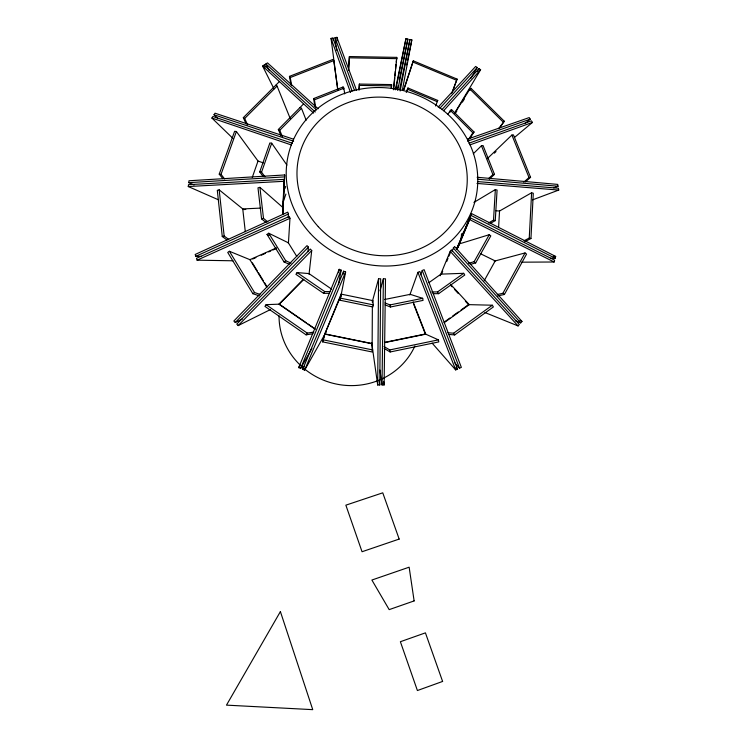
<?xml version="1.0" encoding="UTF-8"?>
<svg xmlns="http://www.w3.org/2000/svg" width="747" height="747" viewBox="0 0 747 747"><rect width="100%" height="100%" fill="white"/><g stroke="black" fill="none" stroke-linecap="round" stroke-linejoin="round"><path stroke-width="1.12" d="M372.37 306.149L372.146 343.769L324.786 334.105L340.688 296.232M377.693 384.985L378.561 278.79L380.681 278.79L379.784 384.976L377.693 384.985L371.651 342.471M382.025 384.957L383.388 278.79L385.499 278.808L384.117 384.957L382.025 384.957L379.924 370.026M282.721 209.113L284.233 179.364L188.515 184.658L188.272 186.545L218.049 199.626M282.758 213.334L284.682 174.957L188.982 180.765L188.758 182.641L194.071 184.967M282.842 213.81L284.682 174.957M524.207 240.665L529.249 238.06L531.612 192.754L533.293 193.268L530.949 238.536L524.88 241.664M288.23 217.48L288.435 214.025L287.763 212.139L195.182 254.466L195.807 256.324L201.587 256.417M490.209 223.456L495.261 220.626L497.082 190.083L495.345 189.57L473.906 202.418M498.604 227.125L499.556 211.018L531.612 192.754M488.473 222.961L493.515 220.122L495.345 189.57M288.407 243.457L289.967 218.311L289.304 216.425L196.489 258.313L197.115 260.171L232.943 260.796M463.149 235.352L463.373 231.962M461.226 238.284L461.534 233.755M348.522 69.294L349.4 56.548L396.778 57.379L393.65 89.603M348.625 70.479L349.4 56.548M358.924 89.799L359.372 84.066L391.577 84.579L391.465 88.211M359.111 90.014L359.372 84.066M391.223 88.006L391.577 84.579M307.969 251.692L308.446 247.126L307.008 245.632L233.848 321.023L235.258 322.508L242.56 318.876M393.37 89.715L394.593 78.164M394.836 75.858L395.322 71.236M395.565 68.929L396.05 64.307M396.293 62.001L396.778 57.379M309.034 274.336L311.732 250.525L310.294 249.031L236.771 324.095L238.172 325.589L270.554 309.51M338.587 272.683L339.194 269.312L341.146 270.143L338.466 284.691M402.362 90.247L411.83 39.871L409.916 39.47L399.608 89.537M343.022 274.541L343.657 271.189L345.609 272.02L340.613 297.661M400.159 90.975L409.916 39.47M397.693 90.471L407.871 39.049L405.966 38.648L395.312 89.827M395.938 88.912L405.966 38.648M322.648 341.883L324.842 333.918L372.127 343.573L372.239 351.996L322.648 341.883L324.842 333.918L341.127 294.122L372.781 300.611L373.351 304.897L372.93 306.97L339.717 300.173L341.127 294.122M406.657 64.896L407.124 62.617M407.601 60.348L411.83 39.871M372.781 300.611L372.389 302.722M371.717 345.525L372.127 343.573M397.665 87.95L398.142 85.681M399.328 79.994L407.871 39.049M339.717 300.173L340.725 296.101M372.258 301.825L378.561 278.79M521.49 262.178L554.125 262.001L554.619 260.18L470.311 217.816L456.968 249.302M550.492 258.257L555.152 258.238L555.656 256.426L471.562 213.595L456.361 249.545M379.952 290.854L383.388 278.79M457.93 247.546L470.311 217.816M456.734 249.171L471.562 213.595M403.427 90.471L413.306 60.834L457.08 79.098L452.691 91.087M403.95 89.556L413.306 60.834M406.275 92.469L407.974 87.997L437.733 100.434L435.594 105.981M406.9 91.274L407.974 87.997M283.328 201.606L285.905 194.071M284.915 188.58L285.653 186.423M264.961 176.778L261.562 172.174L271.693 143.2L269.863 142.976L259.732 171.931L263.14 176.525M252.281 177.394L258.023 161.035L236.388 131.509L234.614 131.295L219.226 174.144L222.867 178.673M224.632 178.916L221.019 174.378L236.388 131.509M409.814 294.99L417.928 272.338L419.814 271.525L457.528 369.093L455.679 369.914L432.13 343.134M451.767 93.216L457.08 79.098M420.645 274.821L422.232 270.489L424.128 269.686L461.357 367.384L459.508 368.196L454.886 362.939M311.919 348.401L300.639 368.439L298.697 367.617L339.194 269.312M300.639 368.439L341.146 270.143M440.123 275.783L450.189 251.309L451.515 249.834L519.342 324.459L518.063 325.925L484.906 312.517M441.384 274.382L442.71 271.18M446.669 261.581L447.995 258.378M448.872 256.24L450.198 253.037M451.888 251.169L454.55 246.491L521.976 321.434L520.696 322.891L515.355 320.724M326.131 332.079L304.636 370.138L302.712 369.307L343.657 271.189M304.636 370.138L345.609 272.02M437.733 100.434L437.144 101.62L407.358 89.164M497.259 294.533L502.88 293.3L525.038 252.944L526.551 254.111L504.412 294.467L497.698 295.924M484.159 280.807L495.205 260.918L480.685 253.812M468.49 263.28L474.112 261.73L489.257 234.698L490.807 235.893L475.671 262.925L470.227 264.41M298.697 367.617L299.836 365.619M456.762 248.807L459.592 243.811L489.257 234.698M302.712 369.307L304.412 366.31M477.193 71.665L478.976 68.659L480.601 69.732L454.876 112.741M470.647 78.51L477.24 67.529L475.634 66.455L438.181 107.138M447.92 114.319L450.357 110.397L451.571 109.632L474.065 132.023L469.667 138.709M449.759 112.554L451.571 109.632M454.596 113.451L469.882 89.089L471.049 88.351L504.281 121.229L499.724 127.914M455.651 112.881L456.884 110.92M462.43 102.087L464.279 99.146M469.816 90.322L471.049 88.351M217.368 118.017L214.015 114.777L215.024 113.199L293.543 139.194M232.868 138.326L211.905 118.054L212.932 116.476L292.338 143.293M306.167 322.685L279.322 304.16L266.091 304.664L264.952 306.41L306.111 334.861L312.956 333.713M331.556 289.089L308.95 273.579L297.082 272.58L295.933 274.345L323.563 293.328L329.287 293.338M468.444 139.549L472.87 132.817L474.065 132.023M323.563 293.328L324.73 291.573L330.025 291.619M306.111 334.861L307.26 333.115L313.861 332.06M498.613 128.633L504.281 121.229M443.615 110.752L480.601 69.732M441.944 109.641L478.976 68.659M439.852 108.259L477.24 67.529M235.258 322.508L308.446 247.126M238.172 325.589L311.732 250.525M281.012 135.851L278.323 129.483L303.562 103.936M282.45 136.72L279.761 130.323L301.499 108.287L300.061 107.475M303.385 279.359L278.902 304.178L315.383 329.362M279.322 304.16L303.768 279.387M246.127 123.871L243.307 117.652L279.359 81.619M247.565 124.824L244.699 118.465L277.072 86.082L275.671 85.298M473.346 153.714L481.46 145.74L483.066 145.562L494.495 174.368L489.416 179.103M487.184 158.766L511.891 135.048L513.441 134.88L530.566 177.338L525.449 181.876M494.383 153.154L496.036 151.557M488.641 178.533L492.889 174.574L494.495 174.368M523.778 182.184L529.007 177.543L530.566 177.338M514.58 137.383L532.452 122.424L531.388 120.846L468.892 143.237M524.87 123.638L530.239 119.165L529.175 117.587L467.529 139.147M449.087 334.46L454.671 334.936L493.384 306.942L492.329 305.215L468.509 304.627L461.076 309.977M447.92 332.742L453.597 333.209L492.329 305.215M444.334 322.004L449.918 317.998M452.701 315.99L458.284 311.975M444.129 322.723L469.275 304.645L450.516 284.271M431.831 291.918L437.546 291.918L463.691 273.309L464.755 275.055L438.629 293.674L433.092 293.655M250.6 259.947L229.385 251.272L227.732 252.449L252.878 293.702L259.284 295.849M428.862 282.693L440.945 274.13L463.691 273.309M289.173 264.214L284.075 261.982L267.034 234.418L268.724 233.223L288.314 242.775L296.792 256.445M284.075 261.982L285.774 260.796L291.022 263.112M252.878 293.702L254.559 292.535L259.993 294.374M273.99 88.856L262.599 66.063L267.51 62.897L318.11 108.791M195.807 256.324L288.435 214.025M197.115 260.171L289.967 218.311M276.502 247.864L249.928 259.667L266.866 287.324M252.729 259.004L255.913 257.584M261.217 255.231L265.465 253.345M268.649 251.926L270.769 250.983M272.898 250.04L276.082 248.63M314.907 106.476L313.619 98.585L343.06 86.988L343.9 88.193L344.675 93.898M313.619 98.585L314.44 99.799L343.9 88.193M290.882 84.336L289.453 76.371L332.919 59.452L333.741 60.61L337.915 90.21M289.453 76.371L290.238 77.548L333.741 60.61M532.564 199.869L558.728 190.074L558.401 188.225L477.828 181.605M553.686 187.87L558.046 186.246L557.72 184.406L477.128 177.272M469.984 144.881L532.452 122.424M467.51 141.174L530.239 119.165M494.215 261.189L525.038 252.944M245.791 209.449L243.531 209.552L219.179 189.85L217.302 190.326L222.27 236.528L226.967 239.964M283.561 214.249L282.73 207.367L259.9 187.348L257.986 187.833L261.571 218.862L266.007 222.494M261.571 218.862L263.504 218.385L267.893 221.999M222.27 236.528L224.165 236.061L228.703 239.395M384.518 342.397L425.323 333.993L438.414 339.866L438.778 341.911L390.139 351.977L384.173 348.457M384.873 342.593L425.743 334.18L413.091 301.835M383.995 346.561L389.757 349.923L438.414 339.866M385.041 302.965L390.027 304.925L422.681 298.324L423.045 300.397L390.41 306.998L385.088 304.869M384.621 299.491L410.234 294.337L422.681 298.324M336.664 50.301L335.001 37.686L336.906 37.35L356.524 90.266M337.625 88.874L331.052 38.377L332.957 38.05L352.098 91.069M188.758 182.641L284.486 176.89M188.272 186.545L284.028 181.297M260.89 208.086L242.747 208.927L245.305 231.719M553.331 256.436L555.656 256.426M359.475 85.391L391.708 85.905M349.493 57.827L396.909 58.658M496.073 210.775L499.556 211.018M476.988 183.426L558.728 190.074M477.436 179.187L558.046 186.246M259.732 171.931L261.562 172.174M219.226 174.144L221.019 174.378M340.137 298.09L373.351 304.897M323.068 339.82L372.669 349.941M529.249 238.06L530.949 238.536M493.515 220.122L495.261 220.626M214.015 114.777L293.627 141.202M211.905 118.054L291.311 144.937M258.023 161.035L263.43 162.93M519.837 320.575L521.976 321.434M412.708 61.964L456.52 80.237M267.034 234.418L269.041 235.38M469.77 219.665L554.125 262.001M471.012 215.435L555.152 258.238M278.323 129.483L279.761 130.323M243.307 117.652L244.699 118.465M297.082 272.58L324.73 291.573M308.081 324.011L314.795 328.643M266.091 304.664L307.26 333.115M502.88 293.3L504.412 294.467M474.112 261.73L475.671 262.925M316.476 109.874L265.913 63.934L269.023 70.134M315.271 112.022L264.205 65.036L265.241 67.109M262.599 66.063L313.619 113.096M469.882 89.089L503.133 121.994M450.357 110.397L472.87 132.817M450.553 285.13L452.122 286.829M454.456 289.369L458.359 293.608M465.39 301.237L468.509 304.627M450.189 251.309L518.063 325.925M453.214 247.957L520.696 322.891M456.006 367.365L457.528 369.093M271.693 143.2L286.932 165.078M453.597 333.209L454.671 334.936M268.724 233.223L285.774 260.796M437.546 291.918L438.629 293.674M252.421 262.907L257.248 270.797M258.462 272.767L263.289 280.657M264.503 282.627L266.912 286.568M229.385 251.272L254.559 292.535M277.072 86.082L290.331 118.801M511.891 135.048L529.007 177.543M481.46 145.74L492.889 174.574M413.53 303.842L425.323 333.993M301.499 108.287L306.149 120.211M417.928 272.338L455.679 369.914M422.232 270.489L459.508 368.196M335.001 37.686L354.554 90.62M331.052 38.377L350.511 92.507M389.757 349.923L390.139 351.977M390.027 304.925L390.41 306.998M290.238 77.548L291.647 85.457M314.44 99.799L315.729 107.745M383.622 381.512L384.117 384.957M379.121 380.382L379.784 384.976M343.06 86.988L343.368 89.257M336.906 37.35L337.355 40.786M332.957 38.05L333.255 40.347M259.9 187.348L263.504 218.385M219.179 189.85L224.165 236.061M414.884 346.038A70.993 67.613 13.4 0 1 335.291 383.837A70.993 67.613 13.4 0 1 279.051 315.832M280.396 611.597L226.481 705.131L312.741 709.65L280.396 611.597M442.607 681.441L417.405 690.536L400.383 641.72L425.426 632.858L442.607 681.441M414.127 600.915L389.187 609.627L371.885 580.036L409.141 567.188L414.127 600.915M399.169 539.073L362.043 551.734L345.861 505.168L382.763 492.824L399.169 539.073M310.322 233.438A96.204 88.8 14 0 0 472.86 208.18A96.204 88.8 14 0 0 362.809 88.734A96.204 88.8 14 0 0 310.322 233.438M318.278 226.658A85.503 78.93 14 0 0 462.813 204.51A85.503 78.93 14 0 0 365.227 98.146A85.503 78.93 14 0 0 318.278 226.658"/></g></svg>
